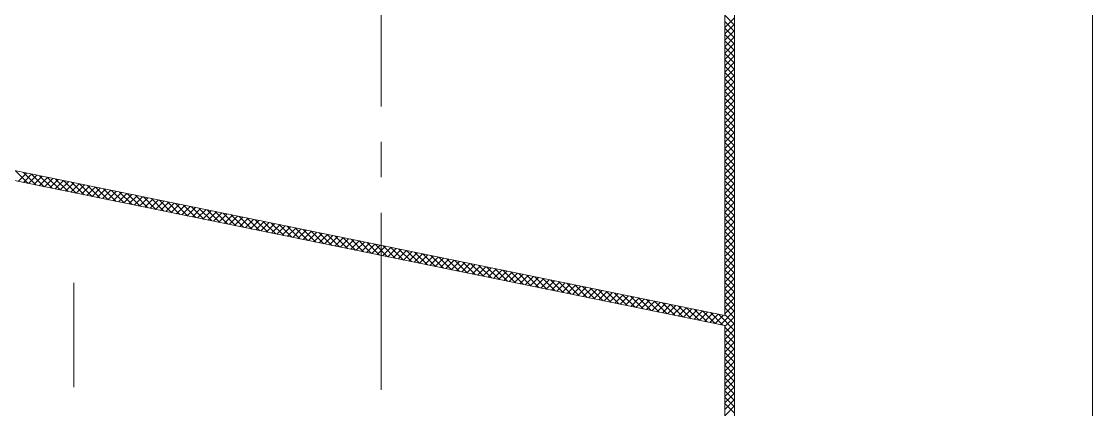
# Model space of a CAD drawing. Header units: millimetres. Extents: x 3384 to 3978, y 1077 to 1497.
# Drawn here: x 3645.99 to 3661.12, y 1178.98 to 1184.45 of the extents above; entities that cross this region are included whole.
import ezdxf

# ---------------------------------------------------------------- set-up
doc = ezdxf.new("R2010")
doc.units = ezdxf.units.MM
doc.linetypes.add('CENTERX2', pattern=[4, 2.5, -0.5, 0.5, -0.5])
for name, color, linetype, lineweight, true_color in [('1', 1, 'Continuous', 18, 0xff0000), ('2', 2, 'Continuous', 18, 0xffff00), ('3', 3, 'CENTERX2', 18, 0x00ff00)]:
    doc.layers.add(name, color=color, linetype=linetype, lineweight=lineweight, true_color=true_color)

msp = doc.modelspace()

# ---------------------------------------------------------------- linework, layer by layer
at = {"layer": '1'}
for p, q in [((3661.12028, 1198.41964), (3661.12028, 1133.16887)), ((3656.06459, 1189.51403), (3656.06459, 1142.07448)), ((3655.9262, 1188.34664), (3655.9262, 1180.30191)), ((3643.88261, 1182.75753), (3655.9262, 1180.30191)), ((3643.82651, 1182.62773), (3655.9262, 1180.16067)), ((3655.9262, 1180.16067), (3655.9262, 1151.42784))]:
    msp.add_line(p, q, dxfattribs=at)
at = {"layer": '2'}
for p, q in [((3656.06459, 1184.40166), (3655.9262, 1184.54005)), ((3655.9262, 1184.36657), (3656.06459, 1184.50496)), ((3656.06459, 1184.31185), (3655.9262, 1184.45024)), ((3655.9262, 1184.27677), (3656.06459, 1184.41516)), ((3656.06459, 1184.22205), (3655.9262, 1184.36044)), ((3655.9262, 1184.18697), (3656.06459, 1184.32536)), ((3656.06459, 1184.13225), (3655.9262, 1184.27064)), ((3655.9262, 1184.09717), (3656.06459, 1184.23556)), ((3656.06459, 1184.04245), (3655.9262, 1184.18084)), ((3655.9262, 1184.00736), (3656.06459, 1184.14575)), ((3656.06459, 1183.95264), (3655.9262, 1184.09103)), ((3655.9262, 1183.91756), (3656.06459, 1184.05595)), ((3656.06459, 1183.86284), (3655.9262, 1184.00123)), ((3655.9262, 1183.82776), (3656.06459, 1183.96615)), ((3656.06459, 1183.77304), (3655.9262, 1183.91143)), ((3655.9262, 1183.73796), (3656.06459, 1183.87634)), ((3656.06459, 1183.68324), (3655.9262, 1183.82163)), ((3655.9262, 1183.64815), (3656.06459, 1183.78654)), ((3656.06459, 1183.59343), (3655.9262, 1183.73182)), ((3655.9262, 1183.55835), (3656.06459, 1183.69674)), ((3656.06459, 1183.50363), (3655.9262, 1183.64202)), ((3655.9262, 1183.46855), (3656.06459, 1183.60694)), ((3656.06459, 1183.41383), (3655.9262, 1183.55222)), ((3655.9262, 1183.37875), (3656.06459, 1183.51713)), ((3656.06459, 1183.32403), (3655.9262, 1183.46242)), ((3655.9262, 1183.28894), (3656.06459, 1183.42733)), ((3656.06459, 1183.23422), (3655.9262, 1183.37261)), ((3655.9262, 1183.19914), (3656.06459, 1183.33753)), ((3656.06459, 1183.14442), (3655.9262, 1183.28281)), ((3655.9262, 1183.10934), (3656.06459, 1183.24773)), ((3656.06459, 1183.05462), (3655.9262, 1183.19301)), ((3655.9262, 1183.01953), (3656.06459, 1183.15792)), ((3656.06459, 1182.96482), (3655.9262, 1183.10321)), ((3655.9262, 1182.92973), (3656.06459, 1183.06812)), ((3656.06459, 1182.87501), (3655.9262, 1183.0134)), ((3655.9262, 1182.83993), (3656.06459, 1182.97832)), ((3656.06459, 1182.78521), (3655.9262, 1182.9236)), ((3655.9262, 1182.75013), (3656.06459, 1182.88852)), ((3656.06459, 1182.69541), (3655.9262, 1182.8338)), ((3655.9262, 1182.66032), (3656.06459, 1182.79871)), ((3656.06459, 1182.60561), (3655.9262, 1182.744)), ((3655.9262, 1182.57052), (3656.06459, 1182.70891)), ((3656.06459, 1182.5158), (3655.9262, 1182.65419)), ((3655.9262, 1182.48072), (3656.06459, 1182.61911)), ((3656.06459, 1182.426), (3655.9262, 1182.56439)), ((3655.9262, 1182.39092), (3656.06459, 1182.52931)), ((3656.06459, 1182.3362), (3655.9262, 1182.47459)), ((3655.9262, 1182.30111), (3656.06459, 1182.4395)), ((3646.08608, 1182.16702), (3645.90867, 1182.34443)), ((3645.943, 1182.19619), (3646.06032, 1182.31351)), ((3646.01759, 1182.18098), (3646.13491, 1182.2983)), ((3646.19888, 1182.14402), (3646.02147, 1182.32143)), ((3646.09219, 1182.16577), (3646.2095, 1182.28309)), ((3646.31169, 1182.12102), (3646.13428, 1182.29843)), ((3646.16678, 1182.15057), (3646.2841, 1182.26788)), ((3646.42449, 1182.09802), (3646.24708, 1182.27543)), ((3656.06459, 1182.2464), (3655.9262, 1182.38478)), ((3655.9262, 1182.21131), (3656.06459, 1182.3497)), ((3656.06459, 1182.15659), (3655.9262, 1182.29498)), ((3655.9262, 1182.12151), (3656.06459, 1182.2599)), ((3646.24137, 1182.13536), (3646.35869, 1182.25267)), ((3646.31597, 1182.12015), (3646.43328, 1182.23746)), ((3646.53729, 1182.07502), (3646.35988, 1182.25243)), ((3646.39056, 1182.10494), (3646.50788, 1182.22225)), ((3646.46515, 1182.08973), (3646.58247, 1182.20705)), ((3646.65009, 1182.05202), (3646.47268, 1182.22943)), ((3646.53975, 1182.07452), (3646.65706, 1182.19184)), ((3646.76289, 1182.02902), (3646.58548, 1182.20643)), ((3646.61434, 1182.05931), (3646.73166, 1182.17663)), ((3646.68893, 1182.0441), (3646.80625, 1182.16142)), ((3646.8757, 1182.00602), (3646.69829, 1182.18343)), ((3646.76353, 1182.02889), (3646.88084, 1182.14621)), ((3646.9885, 1181.98302), (3646.81109, 1182.16043)), ((3646.83812, 1182.01368), (3646.95544, 1182.131)), ((3646.91271, 1181.99847), (3647.03003, 1182.11579)), ((3647.1013, 1181.96002), (3646.92389, 1182.13743)), ((3647.2141, 1181.93702), (3647.03669, 1182.11443)), ((3656.06459, 1182.06679), (3655.9262, 1182.20518)), ((3655.9262, 1182.03171), (3656.06459, 1182.1701)), ((3656.06459, 1181.97699), (3655.9262, 1182.11538)), ((3646.98731, 1181.98326), (3647.10462, 1182.10058)), ((3647.0619, 1181.96806), (3647.17922, 1182.08537)), ((3647.13649, 1181.95285), (3647.25381, 1182.07016)), ((3647.32691, 1181.91402), (3647.1495, 1182.09143)), ((3647.21109, 1181.93764), (3647.3284, 1182.05495)), ((3647.43971, 1181.89102), (3647.2623, 1182.06843)), ((3647.28568, 1181.92243), (3647.403, 1182.03974)), ((3647.36027, 1181.90722), (3647.47759, 1182.02454)), ((3647.55251, 1181.86802), (3647.3751, 1182.04543)), ((3647.43487, 1181.89201), (3647.55218, 1182.00933)), ((3647.66531, 1181.84502), (3647.4879, 1182.02243)), ((3647.50946, 1181.8768), (3647.62678, 1181.99412)), ((3647.58405, 1181.86159), (3647.70137, 1181.97891)), ((3647.77812, 1181.82202), (3647.60071, 1181.99943)), ((3647.65865, 1181.84638), (3647.77596, 1181.9637)), ((3647.89092, 1181.79902), (3647.71351, 1181.97643)), ((3655.9262, 1181.9419), (3656.06459, 1182.08029)), ((3656.06459, 1181.88719), (3655.9262, 1182.02557)), ((3655.9262, 1181.8521), (3656.06459, 1181.99049)), ((3647.73324, 1181.83117), (3647.85056, 1181.94849)), ((3647.80783, 1181.81596), (3647.92515, 1181.93328)), ((3648.00372, 1181.77602), (3647.82631, 1181.95343)), ((3647.88243, 1181.80075), (3647.99974, 1181.91807)), ((3648.11652, 1181.75302), (3647.93911, 1181.93043)), ((3647.95702, 1181.78555), (3648.07434, 1181.90286)), ((3648.03161, 1181.77034), (3648.14893, 1181.88765)), ((3648.22932, 1181.73002), (3648.05192, 1181.90743)), ((3648.10621, 1181.75513), (3648.22352, 1181.87244)), ((3648.34213, 1181.70702), (3648.16472, 1181.88443)), ((3648.1808, 1181.73992), (3648.29812, 1181.85723)), ((3648.25539, 1181.72471), (3648.37271, 1181.84203)), ((3648.45493, 1181.68402), (3648.27752, 1181.86143)), ((3648.32999, 1181.7095), (3648.4473, 1181.82682)), ((3648.56773, 1181.66103), (3648.39032, 1181.83843)), ((3648.40458, 1181.69429), (3648.5219, 1181.81161)), ((3648.68053, 1181.63803), (3648.50312, 1181.81544)), ((3656.06459, 1181.79738), (3655.9262, 1181.93577)), ((3655.9262, 1181.7623), (3656.06459, 1181.90069)), ((3656.06459, 1181.70758), (3655.9262, 1181.84597)), ((3655.9262, 1181.6725), (3656.06459, 1181.81089)), ((3648.47917, 1181.67908), (3648.59649, 1181.7964)), ((3648.55377, 1181.66387), (3648.67108, 1181.78119)), ((3648.79334, 1181.61503), (3648.61593, 1181.79244)), ((3648.62836, 1181.64866), (3648.74568, 1181.76598)), ((3648.70295, 1181.63345), (3648.82027, 1181.75077)), ((3648.90614, 1181.59203), (3648.72873, 1181.76944)), ((3648.77755, 1181.61824), (3648.89486, 1181.73556)), ((3649.01894, 1181.56903), (3648.84153, 1181.74644)), ((3648.85214, 1181.60304), (3648.96946, 1181.72035)), ((3648.92674, 1181.58783), (3649.04405, 1181.70514)), ((3649.13174, 1181.54603), (3648.95433, 1181.72344)), ((3649.00133, 1181.57262), (3649.11865, 1181.68993)), ((3649.24455, 1181.52303), (3649.06714, 1181.70044)), ((3649.07592, 1181.55741), (3649.19324, 1181.67472)), ((3649.15052, 1181.5422), (3649.26783, 1181.65952)), ((3649.35735, 1181.50003), (3649.17994, 1181.67744)), ((3649.47015, 1181.47703), (3649.29274, 1181.65444)), ((3656.06459, 1181.61778), (3655.9262, 1181.75617)), ((3655.9262, 1181.58269), (3656.06459, 1181.72108)), ((3656.06459, 1181.52797), (3655.9262, 1181.66636)), ((3649.22511, 1181.52699), (3649.34243, 1181.64431)), ((3649.2997, 1181.51178), (3649.41702, 1181.6291)), ((3649.3743, 1181.49657), (3649.49161, 1181.61389)), ((3649.58295, 1181.45403), (3649.40554, 1181.63144)), ((3649.44889, 1181.48136), (3649.56621, 1181.59868)), ((3649.69575, 1181.43103), (3649.51835, 1181.60844)), ((3649.52348, 1181.46615), (3649.6408, 1181.58347)), ((3649.59808, 1181.45094), (3649.71539, 1181.56826)), ((3649.80856, 1181.40803), (3649.63115, 1181.58544)), ((3649.67267, 1181.43573), (3649.78999, 1181.55305)), ((3649.92136, 1181.38503), (3649.74395, 1181.56244)), ((3649.74726, 1181.42053), (3649.86458, 1181.53784)), ((3649.82186, 1181.40532), (3649.93917, 1181.52263)), ((3650.03416, 1181.36203), (3649.85675, 1181.53944)), ((3649.89645, 1181.39011), (3650.01377, 1181.50742)), ((3650.14696, 1181.33903), (3649.96955, 1181.51644)), ((3655.9262, 1181.49289), (3656.06459, 1181.63128)), ((3656.06459, 1181.43817), (3655.9262, 1181.57656)), ((3655.9262, 1181.40309), (3656.06459, 1181.54148)), ((3649.97104, 1181.3749), (3650.08836, 1181.49221)), ((3650.04564, 1181.35969), (3650.16295, 1181.47701)), ((3650.25977, 1181.31603), (3650.08236, 1181.49344)), ((3650.12023, 1181.34448), (3650.23755, 1181.4618)), ((3650.19482, 1181.32927), (3650.31214, 1181.44659)), ((3650.37257, 1181.29303), (3650.19516, 1181.47044)), ((3650.26942, 1181.31406), (3650.38673, 1181.43138)), ((3650.48537, 1181.27003), (3650.30796, 1181.44744)), ((3650.34401, 1181.29885), (3650.46133, 1181.41617)), ((3650.4186, 1181.28364), (3650.53592, 1181.40096)), ((3650.59817, 1181.24703), (3650.42076, 1181.42444)), ((3650.4932, 1181.26843), (3650.61051, 1181.38575)), ((3650.71098, 1181.22403), (3650.53357, 1181.40144)), ((3650.56779, 1181.25322), (3650.68511, 1181.37054)), ((3650.64238, 1181.23802), (3650.7597, 1181.35533)), ((3650.82378, 1181.20103), (3650.64637, 1181.37844)), ((3650.93658, 1181.17803), (3650.75917, 1181.35544)), ((3656.06459, 1181.34837), (3655.9262, 1181.48676)), ((3655.9262, 1181.31329), (3656.06459, 1181.45168)), ((3656.06459, 1181.25857), (3655.9262, 1181.39696)), ((3655.9262, 1181.22348), (3656.06459, 1181.36187)), ((3650.71698, 1181.22281), (3650.83429, 1181.34012)), ((3650.79157, 1181.2076), (3650.90889, 1181.32491)), ((3650.86616, 1181.19239), (3650.98348, 1181.3097)), ((3651.04938, 1181.15503), (3650.87197, 1181.33244)), ((3650.94076, 1181.17718), (3651.05807, 1181.2945)), ((3651.16219, 1181.13203), (3650.98478, 1181.30944)), ((3651.01535, 1181.16197), (3651.13267, 1181.27929)), ((3651.08994, 1181.14676), (3651.20726, 1181.26408)), ((3651.27499, 1181.10903), (3651.09758, 1181.28644)), ((3651.16454, 1181.13155), (3651.28185, 1181.24887)), ((3651.38779, 1181.08603), (3651.21038, 1181.26344)), ((3651.23913, 1181.11634), (3651.35645, 1181.23366)), ((3651.31372, 1181.10113), (3651.43104, 1181.21845)), ((3651.50059, 1181.06303), (3651.32318, 1181.24044)), ((3651.38832, 1181.08592), (3651.50563, 1181.20324)), ((3651.61339, 1181.04003), (3651.43598, 1181.21744)), ((3656.06459, 1181.16876), (3655.9262, 1181.30715)), ((3655.9262, 1181.13368), (3656.06459, 1181.27207)), ((3656.06459, 1181.07896), (3655.9262, 1181.21735)), ((3651.46291, 1181.07071), (3651.58023, 1181.18803)), ((3651.5375, 1181.05551), (3651.65482, 1181.17282)), ((3651.7262, 1181.01703), (3651.54879, 1181.19444)), ((3651.6121, 1181.0403), (3651.72941, 1181.15761)), ((3651.839, 1180.99403), (3651.66159, 1181.17144)), ((3651.68669, 1181.02509), (3651.80401, 1181.1424)), ((3651.76128, 1181.00988), (3651.8786, 1181.12719)), ((3651.9518, 1180.97103), (3651.77439, 1181.14844)), ((3651.83588, 1180.99467), (3651.95319, 1181.11199)), ((3652.0646, 1180.94803), (3651.88719, 1181.12544)), ((3651.91047, 1180.97946), (3652.02779, 1181.09678)), ((3651.98506, 1180.96425), (3652.10238, 1181.08157)), ((3652.17741, 1180.92503), (3652, 1181.10244)), ((3652.05966, 1180.94904), (3652.17697, 1181.06636)), ((3652.29021, 1180.90203), (3652.1128, 1181.07944)), ((3652.13425, 1180.93383), (3652.25157, 1181.05115)), ((3652.40301, 1180.87903), (3652.2256, 1181.05644)), ((3655.9262, 1181.04388), (3656.06459, 1181.18227)), ((3656.06459, 1180.98916), (3655.9262, 1181.12755)), ((3655.9262, 1180.95408), (3656.06459, 1181.09247)), ((3652.20884, 1180.91862), (3652.32616, 1181.03594)), ((3652.28344, 1180.90341), (3652.40075, 1181.02073)), ((3652.51581, 1180.85603), (3652.3384, 1181.03344)), ((3652.35803, 1180.8882), (3652.47535, 1181.00552)), ((3652.43262, 1180.873), (3652.54994, 1180.99031)), ((3652.62862, 1180.83303), (3652.45121, 1181.01044)), ((3652.50722, 1180.85779), (3652.62453, 1180.9751)), ((3652.74142, 1180.81003), (3652.56401, 1180.98744)), ((3652.58181, 1180.84258), (3652.69913, 1180.95989)), ((3652.6564, 1180.82737), (3652.77372, 1180.94468)), ((3652.85422, 1180.78703), (3652.67681, 1180.96444)), ((3652.731, 1180.81216), (3652.84831, 1180.92948)), ((3652.96702, 1180.76403), (3652.78961, 1180.94144)), ((3652.80559, 1180.79695), (3652.92291, 1180.91427)), ((3652.88018, 1180.78174), (3652.9975, 1180.89906)), ((3653.07982, 1180.74103), (3652.90241, 1180.91844)), ((3653.19263, 1180.71803), (3653.01522, 1180.89544)), ((3656.06459, 1180.89936), (3655.9262, 1181.03775)), ((3655.9262, 1180.86427), (3656.06459, 1181.00266)), ((3656.06459, 1180.80955), (3655.9262, 1180.94794)), ((3655.9262, 1180.77447), (3656.06459, 1180.91286)), ((3652.95478, 1180.76653), (3653.07209, 1180.88385)), ((3653.02937, 1180.75132), (3653.14669, 1180.86864)), ((3653.10396, 1180.73611), (3653.22128, 1180.85343)), ((3653.30543, 1180.69504), (3653.12802, 1180.87244)), ((3653.17856, 1180.7209), (3653.29587, 1180.83822)), ((3653.41823, 1180.67204), (3653.24082, 1180.84945)), ((3653.25315, 1180.70569), (3653.37047, 1180.82301)), ((3653.32774, 1180.69049), (3653.44506, 1180.8078)), ((3653.53103, 1180.64904), (3653.35362, 1180.82645)), ((3653.40234, 1180.67528), (3653.51966, 1180.79259)), ((3653.64384, 1180.62604), (3653.46643, 1180.80345)), ((3653.47693, 1180.66007), (3653.59425, 1180.77738)), ((3653.55153, 1180.64486), (3653.66884, 1180.76217)), ((3653.75664, 1180.60304), (3653.57923, 1180.78045)), ((3653.62612, 1180.62965), (3653.74344, 1180.74697)), ((3653.86944, 1180.58004), (3653.69203, 1180.75745)), ((3656.06459, 1180.71975), (3655.9262, 1180.85814)), ((3655.9262, 1180.68467), (3656.06459, 1180.82306)), ((3656.06459, 1180.62995), (3655.9262, 1180.76834)), ((3653.70071, 1180.61444), (3653.81803, 1180.73176)), ((3653.77531, 1180.59923), (3653.89262, 1180.71655)), ((3653.98224, 1180.55704), (3653.80483, 1180.73445)), ((3653.8499, 1180.58402), (3653.96722, 1180.70134)), ((3654.09505, 1180.53404), (3653.91764, 1180.71145)), ((3653.92449, 1180.56881), (3654.04181, 1180.68613)), ((3653.99909, 1180.5536), (3654.1164, 1180.67092)), ((3654.20785, 1180.51104), (3654.03044, 1180.68845)), ((3654.07368, 1180.53839), (3654.191, 1180.65571)), ((3654.32065, 1180.48804), (3654.14324, 1180.66545)), ((3654.14827, 1180.52318), (3654.26559, 1180.6405)), ((3654.22287, 1180.50797), (3654.34018, 1180.62529)), ((3654.43345, 1180.46504), (3654.25604, 1180.64245)), ((3654.29746, 1180.49277), (3654.41478, 1180.61008)), ((3654.54625, 1180.44204), (3654.36885, 1180.61945)), ((3654.37205, 1180.47756), (3654.48937, 1180.59487)), ((3654.65906, 1180.41904), (3654.48165, 1180.59645)), ((3655.9262, 1180.59487), (3656.06459, 1180.73326)), ((3656.06459, 1180.54015), (3655.9262, 1180.67854)), ((3655.9262, 1180.50506), (3656.06459, 1180.64345)), ((3654.44665, 1180.46235), (3654.56396, 1180.57966)), ((3654.52124, 1180.44714), (3654.63856, 1180.56445)), ((3654.77186, 1180.39604), (3654.59445, 1180.57345)), ((3654.59583, 1180.43193), (3654.71315, 1180.54925)), ((3654.67043, 1180.41672), (3654.78774, 1180.53404)), ((3654.88466, 1180.37304), (3654.70725, 1180.55045)), ((3654.74502, 1180.40151), (3654.86234, 1180.51883)), ((3654.81961, 1180.3863), (3654.93693, 1180.50362)), ((3654.99746, 1180.35004), (3654.82005, 1180.52745)), ((3654.89421, 1180.37109), (3655.01152, 1180.48841)), ((3655.11027, 1180.32704), (3654.93286, 1180.50445)), ((3654.9688, 1180.35588), (3655.08612, 1180.4732)), ((3655.04339, 1180.34067), (3655.16071, 1180.45799)), ((3655.22307, 1180.30404), (3655.04566, 1180.48145)), ((3655.11799, 1180.32546), (3655.2353, 1180.44278)), ((3655.33587, 1180.28104), (3655.15846, 1180.45845)), ((3656.06459, 1180.45034), (3655.9262, 1180.58873)), ((3655.9262, 1180.41526), (3656.06459, 1180.55365)), ((3656.06459, 1180.36054), (3655.9262, 1180.49893)), ((3655.9262, 1180.32546), (3656.06459, 1180.46385)), ((3655.19258, 1180.31026), (3655.3099, 1180.42757)), ((3655.26717, 1180.29505), (3655.38449, 1180.41236)), ((3655.44867, 1180.25804), (3655.27126, 1180.43545)), ((3655.34177, 1180.27984), (3655.45908, 1180.39715)), ((3655.56148, 1180.23504), (3655.38407, 1180.41245)), ((3655.41636, 1180.26463), (3655.53368, 1180.38194)), ((3655.49095, 1180.24942), (3655.60827, 1180.36674)), ((3655.67428, 1180.21204), (3655.49687, 1180.38945)), ((3655.56555, 1180.23421), (3655.68286, 1180.35153)), ((3655.78708, 1180.18904), (3655.60967, 1180.36645)), ((3655.64014, 1180.219), (3655.75746, 1180.33632)), ((3655.71473, 1180.20379), (3655.83205, 1180.32111)), ((3655.89988, 1180.16604), (3655.72247, 1180.34345)), ((3655.78933, 1180.18858), (3655.90664, 1180.3059)), ((3656.06459, 1180.09113), (3655.83528, 1180.32045)), ((3655.86392, 1180.17337), (3656.06459, 1180.37404)), ((3656.06459, 1180.27074), (3655.9262, 1180.40913)), ((3656.06459, 1180.18094), (3655.9262, 1180.31933)), ((3655.9262, 1180.14585), (3656.06459, 1180.28424)), ((3655.9262, 1180.05605), (3656.06459, 1180.19444)), ((3656.06459, 1180.00133), (3655.9262, 1180.13972)), ((3655.9262, 1179.96625), (3656.06459, 1180.10464)), ((3656.06459, 1179.91153), (3655.9262, 1180.04992)), ((3655.9262, 1179.87645), (3656.06459, 1180.01483)), ((3656.06459, 1179.82173), (3655.9262, 1179.96012)), ((3655.9262, 1179.78664), (3656.06459, 1179.92503)), ((3656.06459, 1179.73192), (3655.9262, 1179.87031)), ((3655.9262, 1179.69684), (3656.06459, 1179.83523)), ((3656.06459, 1179.64212), (3655.9262, 1179.78051)), ((3655.9262, 1179.60704), (3656.06459, 1179.74543)), ((3656.06459, 1179.55232), (3655.9262, 1179.69071)), ((3655.9262, 1179.51723), (3656.06459, 1179.65562)), ((3656.06459, 1179.46252), (3655.9262, 1179.60091)), ((3655.9262, 1179.42743), (3656.06459, 1179.56582)), ((3656.06459, 1179.37271), (3655.9262, 1179.5111)), ((3655.9262, 1179.33763), (3656.06459, 1179.47602)), ((3656.06459, 1179.28291), (3655.9262, 1179.4213)), ((3655.9262, 1179.24783), (3656.06459, 1179.38622)), ((3656.06459, 1179.19311), (3655.9262, 1179.3315)), ((3655.9262, 1179.15802), (3656.06459, 1179.29641)), ((3656.06459, 1179.10331), (3655.9262, 1179.2417)), ((3655.9262, 1179.06822), (3656.06459, 1179.20661)), ((3656.06459, 1179.0135), (3655.9262, 1179.15189)), ((3655.9262, 1178.97842), (3656.06459, 1179.11681)), ((3656.06459, 1178.9237), (3655.9262, 1179.06209)), ((3655.9262, 1178.88862), (3656.06459, 1179.02701))]:
    msp.add_line(p, q, dxfattribs=at)
at = {"layer": '3'}
for p, q in [((3651.07161, 1179.25403), (3651.07161, 1196.51447)), ((3646.73161, 1151.28968), (3646.73161, 1180.76424))]:
    msp.add_line(p, q, dxfattribs=at)

doc.saveas('drawing.dxf')
